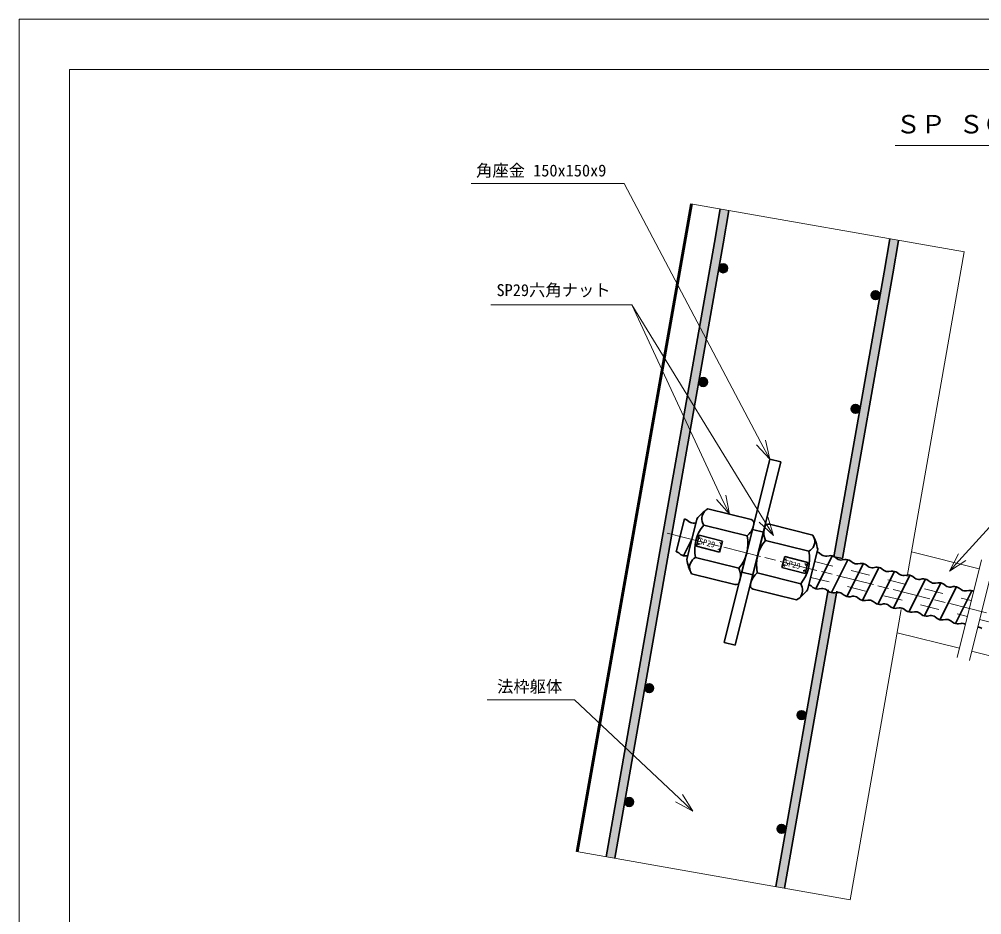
# Model space of a CAD drawing. Units: millimetres at full size, sheet at 1:2.5; details may follow other scales. Extents: x 2752 to 4432, y -3630 to -2427.
# Drawn here: x 2752 to 3516, y -3138 to -2427 of the extents above; entities that cross this region are included whole.
import ezdxf
from ezdxf.enums import TextEntityAlignment as Align

# ---------------------------------------------------------------- set-up
doc = ezdxf.new("R2010")
doc.units = ezdxf.units.MM
doc.header["$LTSCALE"] = 2.5
for name, pattern in [('CHAIN', [18.5, 12, -1.5, 3.5, -1.5]), ('CHAIN_DOUBLE_DASH', [23.5, 12, -1.5, 3.5, -1.5, 3.5, -1.5]), ('DASHED_SPACED', [12, 6, -6])]:
    doc.linetypes.add(name, pattern=pattern)
for name, color, linetype, lineweight in [('1外形線', 7, 'Continuous', 35), ('2細い実線', 3, 'Continuous', 20), ('3隠れ線', 2, 'DASHED_SPACED', 18), ('4中心線', 1, 'CHAIN', 18), ('5想像線', 6, 'CHAIN_DOUBLE_DASH', 18), ('6寸法線', 4, 'Continuous', 18), ('7 枠・タイトル', 7, 'Continuous', 13), ('DEFPOINTS_7', 7, 'Continuous', 13)]:
    doc.layers.add(name, color=color, linetype=linetype, lineweight=lineweight)
doc.styles.add('ＭＳ ゴシック', font='')
doc.styles.get('ＭＳ ゴシック').set_extended_font_data('MS Gothic')

msp = doc.modelspace()

# ---------------------------------------------------------------- hatches: boundary and pattern name
at = {"layer": '1外形線'}
for points in [[(3270.909, -2831.378), (3310.75, -2605.425), (3315.437, -2578.846), (3308.543, -2577.63), (3303.856, -2604.21), (3264.015, -2830.162), (3217.851, -3091.97), (3224.745, -3093.186)], [(3445.504, -2629.186), (3450.191, -2602.607), (3443.297, -2601.391), (3438.611, -2627.971), (3398.831, -2853.572, -0.03775), (3399.748, -2854.096), (3405.663, -2855.139)], [(3314.394, -2624.764, 1), (3307.394, -2624.764, 1)], [(3435.361, -2646.093, 1), (3428.361, -2646.093, 1)], [(3298.47, -2715.072, 1), (3291.47, -2715.072, 1)], [(3419.437, -2736.402, 1), (3412.437, -2736.402, 1)], [(3400.9, -2882.149), (3399.292, -2882.455, -0.18205), (3394.504, -2881.261), (3394.017, -2880.87), (3352.605, -3115.731), (3359.499, -3116.947)], [(3255.605, -2958.175, 1), (3248.605, -2958.175, 1)], [(3376.572, -2979.505, 1), (3369.572, -2979.505, 1)], [(3239.681, -3048.484, 1), (3232.681, -3048.484, 1)], [(3360.648, -3069.813, 1), (3353.648, -3069.813, 1)]]:
    msp.add_hatch(color=256, dxfattribs=at).paths.add_polyline_path(points)

# ---------------------------------------------------------------- linework, layer by layer
for p, q in [((3194.48, -3087.849), (3285.172, -2573.509)), ((3195.464, -3088.023), (3286.156, -2573.683)), ((3303.856, -2604.21), (3308.543, -2577.63)), ((3310.75, -2605.425), (3315.437, -2578.846)), ((3264.015, -2830.162), (3303.856, -2604.21)), ((3264.015, -2830.162), (3303.856, -2604.21)), ((3270.909, -2831.378), (3310.75, -2605.425)), ((3270.909, -2831.378), (3310.75, -2605.425)), ((3438.611, -2627.971), (3443.297, -2601.391)), ((3445.504, -2629.186), (3450.191, -2602.607)), ((3398.769, -2853.923), (3438.611, -2627.971)), ((3405.663, -2855.139), (3445.504, -2629.186)), ((3320.484, -2924.039), (3356.772, -2778.495)), ((3334.129, -2832.11), (3348.039, -2776.318)), ((3356.772, -2778.495), (3348.039, -2776.318)), ((3333.045, -2824.347), (3298.6, -2815.759)), ((3280.073, -2823.823), (3273.578, -2849.875)), ((3281.867, -2856.001), (3289.872, -2823.895)), ((3283.877, -2826.075), (3282.358, -2824.855)), ((3289.128, -2826.88), (3287.98, -2827.098)), ((3323.836, -2873.685), (3335.23, -2827.984)), ((3347.6, -2827.976), (3382.045, -2836.564)), ((3217.851, -3091.97), (3264.015, -2830.162)), ((3224.745, -3093.186), (3270.909, -2831.378)), ((3329.834, -2837.228), (3295.388, -2828.639)), ((3332.568, -2875.862), (3343.963, -2830.161)), ((3342.861, -2834.287), (3334.129, -2832.11)), ((3279.34, -2853.012), (3285.871, -2839.948)), ((3291.81, -2836.791), (3289.632, -2845.524)), ((3291.81, -2836.791), (3310.245, -2841.387)), ((3308.068, -2850.12), (3310.245, -2841.387)), ((3344.388, -2840.857), (3378.834, -2849.445)), ((3277.055, -2851.98), (3275.536, -2850.76)), ((3289.632, -2845.524), (3308.068, -2850.12)), ((3289.632, -2845.524), (3308.068, -2850.12)), ((3311.751, -2921.862), (3329.465, -2850.816)), ((3385.931, -2847.845), (3377.926, -2879.951)), ((3377.926, -2879.951), (3385.931, -2847.845)), ((3389.003, -2852.284), (3387.484, -2851.064)), ((3282.608, -2853.028), (3281.842, -2853.173)), ((3323.411, -2862.989), (3288.965, -2854.401)), ((3357.553, -2862.458), (3359.73, -2853.725)), ((3378.166, -2858.322), (3359.73, -2853.725)), ((3360.035, -2856.636), (3360.277, -2855.665)), ((3360.277, -2855.665), (3361.248, -2855.907)), ((3375.989, -2867.055), (3378.166, -2858.322)), ((3384.466, -2879.221), (3397.522, -2853.104)), ((3395.02, -2852.943), (3393.106, -2853.307)), ((3396.789, -2882.294), (3409.845, -2856.176)), ((3398.769, -2853.923), (3405.663, -2855.139)), ((3401.326, -2855.356), (3399.807, -2854.136)), ((3407.343, -2856.015), (3405.429, -2856.379)), ((3413.649, -2858.428), (3412.13, -2857.209)), ((3334.463, -2868.265), (3325.73, -2866.087)), ((3375.989, -2867.055), (3357.553, -2862.458)), ((3358.947, -2861.002), (3359.189, -2860.032)), ((3359.917, -2861.244), (3358.947, -2861.002)), ((3375.442, -2865.115), (3374.472, -2864.873)), ((3375.684, -2864.144), (3375.442, -2865.115)), ((3375.802, -2859.536), (3376.772, -2859.778)), ((3376.772, -2859.778), (3376.531, -2860.748)), ((3409.112, -2885.366), (3422.168, -2859.249)), ((3419.666, -2859.088), (3417.752, -2859.452)), ((3421.434, -2888.438), (3434.491, -2862.321)), ((3425.971, -2861.501), (3424.453, -2860.281)), ((3431.988, -2862.16), (3430.075, -2862.524)), ((3433.757, -2891.511), (3446.813, -2865.394)), ((3438.294, -2864.573), (3436.775, -2863.354)), ((3444.311, -2865.232), (3442.397, -2865.596)), ((3450.617, -2867.646), (3449.098, -2866.426)), ((3320.199, -2875.87), (3285.754, -2867.281)), ((3337.965, -2866.618), (3372.41, -2875.206)), ((3446.08, -2894.583), (3459.136, -2868.466)), ((3456.634, -2868.305), (3454.72, -2868.669)), ((3458.403, -2897.656), (3471.459, -2871.538)), ((3462.94, -2870.718), (3461.421, -2869.498)), ((3468.957, -2871.377), (3467.043, -2871.741)), ((3475.262, -2873.79), (3473.744, -2872.571)), ((3334.753, -2879.499), (3369.199, -2888.087)), ((3352.605, -3115.731), (3394.174, -2879.984)), ((3359.499, -3116.947), (3401.067, -2881.199)), ((3382.181, -2878.189), (3380.662, -2876.969)), ((3388.882, -2879.018), (3386.968, -2879.382)), ((3394.504, -2881.261), (3392.985, -2880.041)), ((3470.725, -2900.728), (3483.782, -2874.611)), ((3481.279, -2874.45), (3479.366, -2874.814)), ((3483.048, -2903.8), (3496.104, -2877.683)), ((3487.585, -2876.863), (3486.066, -2875.643)), ((3493.602, -2877.522), (3491.688, -2877.886)), ((3495.371, -2906.873), (3508.427, -2880.756)), ((3499.908, -2879.935), (3498.389, -2878.716)), ((3505.925, -2880.594), (3504.011, -2880.958)), ((3401.205, -2882.091), (3399.291, -2882.455)), ((3406.827, -2884.334), (3405.308, -2883.114)), ((3413.528, -2885.163), (3411.614, -2885.527)), ((3419.15, -2887.406), (3417.631, -2886.186)), ((3425.85, -2888.236), (3423.937, -2888.599)), ((3431.472, -2890.478), (3429.953, -2889.259)), ((3438.173, -2891.308), (3436.259, -2891.672)), ((3443.795, -2893.551), (3442.276, -2892.331)), ((3450.496, -2894.38), (3448.582, -2894.744)), ((3456.118, -2896.623), (3454.599, -2895.403)), ((3462.819, -2897.453), (3460.905, -2897.817)), ((3468.441, -2899.696), (3466.922, -2898.476)), ((3475.141, -2900.525), (3473.228, -2900.889)), ((3480.763, -2902.768), (3479.244, -2901.548)), ((3487.464, -2903.598), (3485.55, -2903.961)), ((3493.086, -2905.84), (3491.567, -2904.621)), ((3499.787, -2906.67), (3497.873, -2907.034)), ((3320.484, -2924.039), (3311.751, -2921.862))]:
    msp.add_line(p, q, dxfattribs=at)
for centre in [(3310.894, -2624.764), (3431.861, -2646.093), (3294.97, -2715.072), (3415.937, -2736.402), (3252.105, -2958.175), (3373.072, -2979.505), (3236.181, -3048.484), (3357.148, -3069.813)]:
    msp.add_circle(centre, 3.5, dxfattribs=at)
for centre, radius, start, end in [((3321.206, -2848.758), 40, 124.41356, 141.5683), ((3302.682, -2823.617), 8.855, 135.31838, 214.55037), ((3278.38, -2830.615), 7, 55.36613, 76), ((3287.287, -2821.138), 6, 235.36383, 276.63395), ((3332.319, -2827.258), 3, 346.00003, 76.00003), ((3346.874, -2830.887), 3, 75.99997, 165.99997), ((3319.22, -2848.263), 30.871, 140.53146, 191.4686), ((3320.367, -2825.592), 15, 309.13013, 346.00003), ((3358.209, -2835.027), 15, 165.99997, 202.86987), ((3299.579, -2843.366), 30.871, 320.53146, 11.4686), ((3368.22, -2860.48), 30.871, 140.5314, 191.46854), ((3374.751, -2841.586), 8.855, 297.44963, 16.68162), ((3346.593, -2855.088), 40, 10.4317, 27.58644), ((3272.126, -2855.697), 6, 55.36605, 76), ((3348.579, -2855.583), 30.871, 320.5314, 11.46854), ((3383.506, -2856.824), 7, 55.36613, 74.5172), ((3281.034, -2846.22), 7, 235.36613, 276.63387), ((3321.206, -2848.758), 40, 190.43176, 207.5865), ((3293.047, -2862.259), 8.855, 117.44974, 196.68206), ((3392.413, -2847.347), 6, 235.36383, 276.63395), ((3395.829, -2859.896), 7, 55.36613, 96.63387), ((3404.736, -2850.419), 6, 235.36383, 276.63395), ((3408.152, -2862.968), 7, 55.36613, 96.63387), ((3417.059, -2853.492), 6, 235.36383, 276.63395), ((3309.59, -2868.819), 15, 346.00003, 22.86993), ((3420.474, -2866.041), 7, 55.36613, 96.63387), ((3429.382, -2856.564), 6, 235.36383, 276.63395), ((3432.797, -2869.113), 7, 55.36613, 96.63387), ((3441.704, -2859.637), 6, 235.36383, 276.63395), ((3445.12, -2872.186), 7, 55.36613, 96.63387), ((3320.925, -2872.959), 3, 256.00003, 346.00003), ((3347.431, -2878.254), 15, 129.13007, 165.99997), ((3454.027, -2862.709), 6, 235.36383, 276.63395), ((3457.443, -2875.258), 7, 55.36613, 96.63387), ((3466.35, -2865.781), 6, 235.36383, 276.63395), ((3469.765, -2878.33), 7, 55.36613, 96.63387), ((3478.673, -2868.854), 6, 235.36383, 276.63395), ((3335.479, -2876.588), 3, 165.99997, 255.99997), ((3346.593, -2855.088), 40, 304.4135, 321.56824), ((3365.117, -2880.228), 8.855, 315.31794, 34.55026), ((3377.252, -2881.906), 6, 55.36605, 74.27012), ((3386.16, -2872.429), 7, 235.36613, 276.63387), ((3389.575, -2884.978), 6, 55.36605, 96.63008), ((3398.482, -2875.502), 7, 235.36613, 276.63387), ((3482.088, -2881.403), 7, 55.36613, 96.63387), ((3490.995, -2871.926), 6, 235.36383, 276.63395), ((3494.411, -2884.475), 7, 55.36613, 96.63387), ((3503.318, -2874.999), 6, 235.36383, 276.63395), ((3506.734, -2887.548), 7, 64.3841, 96.63387), ((3401.898, -2888.051), 6, 55.36605, 96.63008), ((3410.805, -2878.574), 7, 235.36613, 276.63387), ((3414.221, -2891.123), 6, 55.36605, 96.63008), ((3423.128, -2881.646), 7, 235.36613, 276.63387), ((3426.543, -2894.195), 6, 55.36605, 96.63008), ((3435.451, -2884.719), 7, 235.36613, 276.63387), ((3438.866, -2897.268), 6, 55.36605, 96.63008), ((3447.773, -2887.791), 7, 235.36613, 276.63387), ((3451.189, -2900.34), 6, 55.36605, 96.63008), ((3460.096, -2890.864), 7, 235.36613, 276.63387), ((3463.512, -2903.413), 6, 55.36605, 96.63008), ((3472.419, -2893.936), 7, 235.36613, 276.63387), ((3475.834, -2906.485), 6, 55.36605, 96.63008), ((3484.742, -2897.008), 7, 235.36613, 276.63387), ((3488.157, -2909.557), 6, 55.36605, 96.63008), ((3497.064, -2900.081), 7, 235.36613, 276.63387), ((3500.48, -2912.63), 6, 62.4138, 96.63008), ((3512.803, -2915.702), 6, 55.36605, 88.42077)]:
    msp.add_arc(centre, radius, start, end, dxfattribs=at)
at = {"layer": '2細い実線'}
for p, q in [((3502.386, -2611.81), (3285.172, -2573.509)), ((3456.932, -2869.593), (3502.334, -2611.801)), ((3460.392, -2849.966), (3514.211, -2863.384)), ((3516.017, -2856.142), (3496.681, -2933.694)), ((3525.72, -2858.561), (3506.383, -2936.114)), ((3411.694, -3126.15), (3452.325, -2895.716)), ((3449.078, -2914.135), (3498.486, -2926.453)), ((3508.189, -2928.873), (3836.855, -3010.818)), ((3411.694, -3126.15), (3194.48, -3087.849))]:
    msp.add_line(p, q, dxfattribs=at)
at = {"layer": '3隠れ線'}
for p, q in [((3383.501, -2857.593), (3507.92, -2888.614)), ((3380.356, -2870.207), (3504.775, -2901.228)), ((3514.478, -2903.647), (3592.967, -2923.217))]:
    msp.add_line(p, q, dxfattribs=at)
at = {"layer": '4中心線'}
msp.add_line((3266.414, -2835.099), (3854.42, -2981.707), dxfattribs=at)
at = {"layer": '5想像線'}
for p, q in [((3291.026, -2844.067), (3291.268, -2843.097)), ((3292.115, -2839.701), (3292.357, -2838.731)), ((3292.357, -2838.731), (3293.327, -2838.973)), ((3307.881, -2842.602), (3308.852, -2842.844)), ((3308.852, -2842.844), (3308.61, -2843.814)), ((3291.996, -2844.309), (3291.026, -2844.067)), ((3307.521, -2848.18), (3306.551, -2847.938)), ((3307.763, -2847.21), (3307.521, -2848.18))]:
    msp.add_line(p, q, dxfattribs=at)
at = {"layer": '6寸法線'}
for p, q in [((3232.151, -2557.513), (3110.694, -2557.513)), ((3340.895, -2763.027), (3232.151, -2557.513)), ((3238.253, -2653.686), (3126.323, -2653.686)), ((3309.255, -2806.567), (3238.253, -2653.686)), ((3342.977, -2824.232), (3238.253, -2653.686)), ((3500.642, -2854.104), (3600.544, -2744.02)), ((3347.911, -2776.286), (3337.343, -2764.907)), ((3347.911, -2776.286), (3340.895, -2763.027)), ((3344.448, -2761.148), (3347.911, -2776.286)), ((3312.869, -2804.807), (3315.822, -2820.053)), ((3315.822, -2820.053), (3305.642, -2808.327)), ((3315.822, -2820.053), (3309.255, -2806.567)), ((3350.826, -2837.014), (3339.552, -2826.335)), ((3350.826, -2837.014), (3342.977, -2824.232)), ((3346.402, -2822.128), (3350.826, -2837.014)), ((3490.561, -2865.212), (3497.665, -2851.403)), ((3490.561, -2865.212), (3500.642, -2854.104)), ((3503.618, -2856.805), (3490.561, -2865.212)), ((3192.719, -2967.387), (3123.519, -2967.387)), ((3275.775, -3045.571), (3192.719, -2967.387)), ((3286.698, -3055.853), (3273.021, -3048.498)), ((3286.698, -3055.853), (3275.775, -3045.571)), ((3278.53, -3042.645), (3286.698, -3055.853))]:
    msp.add_line(p, q, dxfattribs=at)
at = {"layer": '7 枠・タイトル'}
for p, q in [((2791.804, -2467.061), (4391.804, -2467.061)), ((2791.804, -2467.061), (2791.804, -3575.061)), ((3447.541, -2527.423), (3875.06, -2527.423))]:
    msp.add_line(p, q, dxfattribs=at)
at = {"layer": 'DEFPOINTS_7'}
for q in [(4431.804, -2427.061), (2751.804, -3615.061)]:
    msp.add_line((2751.804, -2427.061), q, dxfattribs=at)

# ---------------------------------------------------------------- texts
at = {"layer": '1外形線', "style": 'ＭＳ ゴシック'}
for p in [(3290.832, -2844.954), (3358.753, -2861.889)]:
    msp.add_text('SP29', height=4.747, rotation=346, dxfattribs=at).set_placement(p, align=Align.BOTTOM_LEFT)
at = {"layer": '6寸法線', "style": 'ＭＳ ゴシック'}
for s, p in [('角座金 150x150x9', (3218.063, -2547.131)), ('SP29六角ナット', (3221.425, -2642.107)), ('法枠躯体', (3183.053, -2956.852))]:
    msp.add_text(s, height=9.494, dxfattribs=at).set_placement(p, align=Align.MIDDLE_RIGHT)
at = {"layer": '7 枠・タイトル', "style": 'ＭＳ ゴシック'}
msp.add_text('ＳＰ ＳＯＩＬ ＮＡＩＬＳ 組込図 （その７）', height=14.66, dxfattribs=at).set_placement((3447.802, -2522.098), align=Align.BOTTOM_LEFT)

doc.saveas('drawing.dxf')
